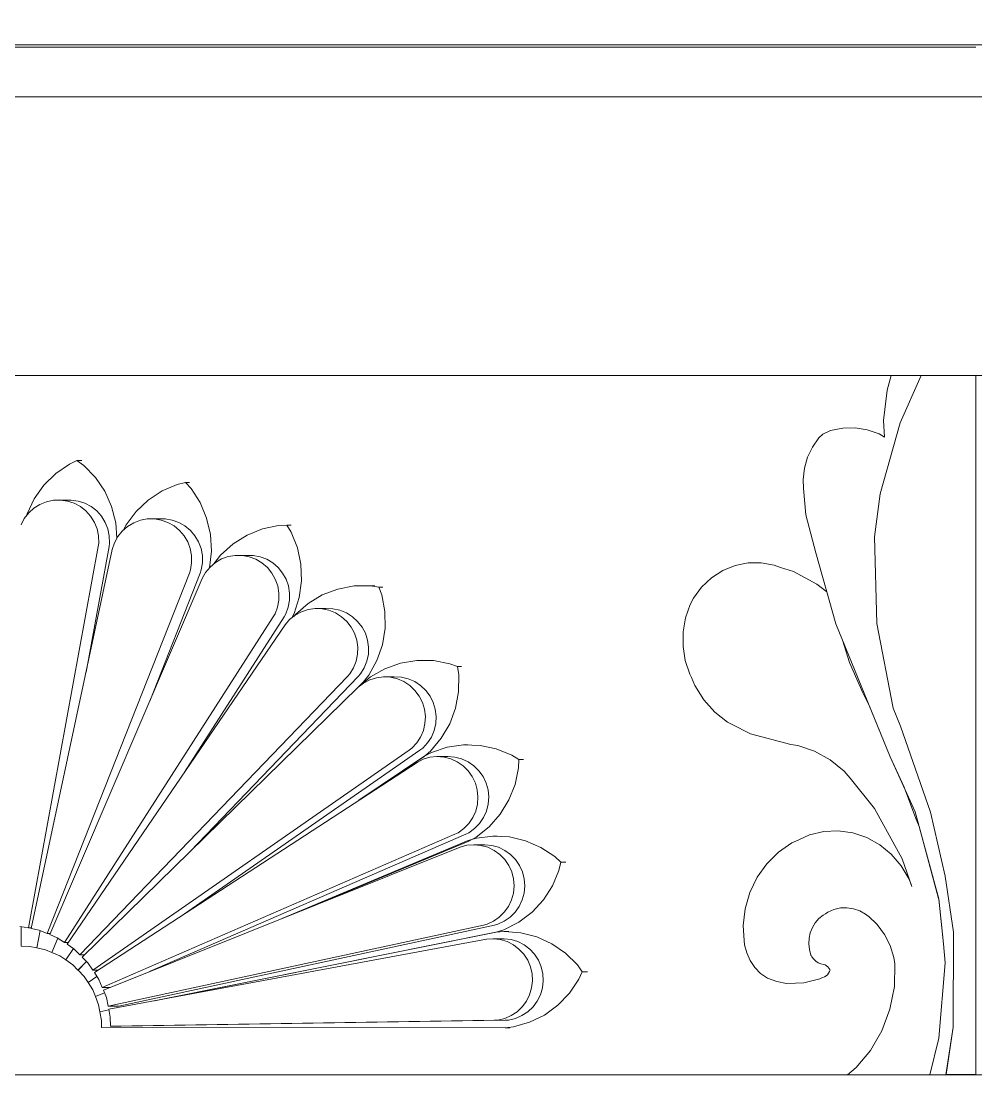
# Model space of a CAD drawing. Header units: millimetres. Extents: x 1177761 to 1329492, y 746793 to 827002.
# Drawn here: x 1193711 to 1194216, y 815005 to 815562 of the extents above; entities that cross this region are included whole.
import ezdxf

# ---------------------------------------------------------------- set-up
doc = ezdxf.new("R2010")
doc.units = ezdxf.units.MM
doc.layers.add('wall', color=5, linetype='Continuous', lineweight=30)

msp = doc.modelspace()

# ---------------------------------------------------------------- hatches: boundary and pattern name
at = {"layer": 'wall', "lineweight": 20, "ltscale": 2}
h = msp.add_hatch(dxfattribs=at)
h.set_pattern_fill('AR18', color=251, scale=20, style=0)
h.set_pattern_definition([(0, (-270908.16, 1431884.34), (100, 64), [192.5, -7.5]), (0, (-271008.16, 1431891.84), (100, 64), [192.5, -7.5]), (90, (-270908.16, 1431884.34), (-100, 64), [-71.5, 56.5]), (90, (-270915.66, 1431884.34), (-100, 64), [-71.5, 56.5])])
h.paths.add_polyline_path([(1192376.57, 815974.83), (1192362.97, 815974.83), (1192257.33, 815974.83), (1192159.73, 815974.83), (1192070.58, 815974.83), (1191990.25, 815974.83), (1191575.96, 815974.83), (1191575.96, 815874.83), (1191438.46, 815874.83), (1191438.46, 815824.83), (1191475.96, 815824.83), (1191475.96, 815574.83), (1191438.46, 815574.83), (1191438.46, 815524.83), (1191575.96, 815524.83), (1191575.96, 815239.83), (1191438.68, 815239.83), (1191438.68, 815199.85), (1192376.57, 815199.85)])
edge = h.paths.add_edge_path(flags=16)
edge.add_arc((1194215.61, 818089.03), 1839.04, 167.89044, 180, ccw=False)
edge.add_line((1192417.49, 818474.83), (1192309.71, 818474.83))
edge.add_line((1192309.71, 818474.83), (1192204.18, 818474.83))
edge.add_line((1192204.18, 818474.83), (1192106.75, 818474.83))
edge.add_line((1192106.75, 818474.83), (1192017.82, 818474.83))
edge.add_line((1192017.82, 818474.83), (1191937.73, 818474.83))
edge.add_line((1191937.73, 818474.83), (1191866.83, 818474.83))
edge.add_line((1191866.83, 818474.83), (1191805.38, 818474.83))
edge.add_line((1191805.38, 818474.83), (1191753.64, 818474.83))
edge.add_line((1191753.64, 818474.83), (1191711.81, 818474.83))
edge.add_line((1191711.81, 818474.83), (1191703.85, 818474.83))
edge.add_line((1191703.85, 818474.83), (1191325.96, 818474.83))
edge.add_line((1191325.96, 818474.83), (1191325.96, 818424.83))
edge.add_line((1191325.96, 818424.83), (1191575.96, 818424.83))
edge.add_line((1191575.96, 818424.83), (1191575.96, 818274.83))
edge.add_line((1191575.96, 818274.83), (1191438.46, 818274.83))
edge.add_line((1191438.46, 818274.83), (1191438.46, 818224.83))
edge.add_line((1191438.46, 818224.83), (1191475.96, 818224.83))
edge.add_line((1191475.96, 818224.83), (1191475.96, 817974.83))
edge.add_line((1191475.96, 817974.83), (1191438.46, 817974.83))
edge.add_line((1191438.46, 817974.83), (1191438.46, 817924.83))
edge.add_line((1191438.46, 817924.83), (1191575.96, 817924.83))
edge.add_line((1191575.96, 817924.83), (1191575.96, 817674.83))
edge.add_line((1191575.96, 817674.83), (1191438.46, 817674.83))
edge.add_line((1191438.46, 817674.83), (1191438.46, 817624.83))
edge.add_line((1191438.46, 817624.83), (1191475.96, 817624.83))
edge.add_line((1191475.96, 817624.83), (1191475.96, 817374.83))
edge.add_line((1191475.96, 817374.83), (1191438.46, 817374.83))
edge.add_line((1191438.46, 817374.83), (1191438.46, 817324.83))
edge.add_line((1191438.46, 817324.83), (1191575.96, 817324.83))
edge.add_line((1191575.96, 817324.83), (1191575.96, 817074.83))
edge.add_line((1191575.96, 817074.83), (1191438.46, 817074.83))
edge.add_line((1191438.46, 817074.83), (1191438.46, 817024.83))
edge.add_line((1191438.46, 817024.83), (1191475.96, 817024.83))
edge.add_line((1191475.96, 817024.83), (1191475.96, 816774.83))
edge.add_line((1191475.96, 816774.83), (1191438.46, 816774.83))
edge.add_line((1191438.46, 816774.83), (1191438.46, 816724.83))
edge.add_line((1191438.46, 816724.83), (1191575.96, 816724.83))
edge.add_line((1191575.96, 816724.83), (1191575.96, 816474.83))
edge.add_line((1191575.96, 816474.83), (1191438.46, 816474.83))
edge.add_line((1191438.46, 816474.83), (1191438.46, 816424.83))
edge.add_line((1191438.46, 816424.83), (1191475.96, 816424.83))
edge.add_line((1191475.96, 816424.83), (1191475.96, 816374.83))
edge.add_line((1191475.96, 816374.83), (1191990.25, 816374.83))
edge.add_line((1191990.25, 816374.83), (1192070.58, 816374.83))
edge.add_line((1192070.58, 816374.83), (1192159.73, 816374.83))
edge.add_line((1192159.73, 816374.83), (1192257.33, 816374.83))
edge.add_line((1192257.33, 816374.83), (1192362.97, 816374.83))
edge.add_line((1192362.97, 816374.83), (1192376.57, 816374.83))
edge.add_line((1192376.57, 816374.83), (1192376.57, 818089.03))
h.paths.add_polyline_path([(1196956.16, 815824.83), (1196993.66, 815824.83), (1196993.66, 815874.83), (1196856.16, 815874.83), (1196856.16, 815974.83), (1196530.13, 815974.83), (1196461.36, 815974.83), (1196383.36, 815974.83), (1196296.46, 815974.83), (1196201, 815974.83), (1196097.4, 815974.83), (1196054.65, 815974.83), (1196054.65, 815199.85), (1196500.07, 815199.85), (1196488.05, 815275.86), (1196489.62, 815275.86), (1196856.16, 815446.25), (1196856.16, 815524.83), (1196993.66, 815524.83), (1196993.66, 815574.83), (1196956.16, 815574.83)])
h.paths.add_polyline_path([(1196054.65, 815974.83), (1195986.06, 815974.83), (1195867.45, 815974.83), (1195742.05, 815974.83), (1195610.38, 815974.83), (1195472.99, 815974.83), (1195401.71, 815974.83), (1195378.18, 815974.83), (1195378.18, 816174.83), (1195299.44, 816174.83), (1195299.44, 816124.83), (1195332.95, 816124.83), (1195332.95, 815874.83), (1195299.44, 815874.83), (1195299.44, 815824.83), (1195400.12, 815824.83), (1195400.12, 815574.83), (1195420.39, 815574.83), (1195469.18, 815574.83), (1195517.52, 815574.83), (1195565.39, 815574.83), (1195565.39, 815548.51), (1195550.46, 815548.51), (1195550.46, 815522.2), (1195536.94, 815518.43), (1195524.34, 815507.39), (1195513.48, 815489.77), (1195505.2, 815466.93), (1195499.98, 815440.28), (1195498.2, 815411.67), (1195498.2, 815374.83), (1195221.72, 815374.83), (1195221.72, 815199.85), (1196054.65, 815199.85)])
h.paths.add_polyline_path([(1193032.22, 815824.83), (1193132.9, 815824.83), (1193132.9, 815874.83), (1193099.39, 815874.83), (1193099.39, 816124.83), (1193132.9, 816124.83), (1193132.9, 816174.83), (1193054.21, 816174.83), (1193054.21, 815974.83), (1193030.68, 815974.83), (1192995.69, 815974.83), (1192856.91, 815974.83), (1192723.71, 815974.83), (1192596.64, 815974.83), (1192476.23, 815974.83), (1192376.57, 815974.83), (1192376.57, 815799.83), (1192379.04, 815799.83), (1192379.04, 815574.83), (1192376.57, 815574.83), (1192376.57, 815199.85), (1193210.59, 815199.85), (1193210.59, 815374.83), (1192933.93, 815374.83), (1192933.93, 815411.67), (1192932.15, 815440.28), (1192926.93, 815466.93), (1192918.62, 815489.82), (1192907.8, 815507.39), (1192895.2, 815518.43), (1192881.67, 815522.2), (1192881.69, 815522.2), (1192881.69, 815548.51), (1192866.76, 815548.51), (1192866.76, 815574.83), (1192914.63, 815574.83), (1192962.96, 815574.83), (1193011.75, 815574.83), (1193032.22, 815574.83)])
h.paths.add_polyline_path([(1191666.2, 815974.83), (1192314.31, 815974.83)], flags=16)
h.paths.add_polyline_path([(1191680.32, 818182.31), (1192334, 818182.31), (1192334, 818433.35), (1191680.32, 818433.35)], flags=0)
h.paths.add_polyline_path([(1191665.93, 816615.39), (1192333.38, 816615.39), (1192333.38, 816862.73), (1191665.93, 816862.73)], flags=0)
h.paths.add_polyline_path([(1191476.4, 816374.83), (1193032.22, 816374.83), (1193032.22, 816424.83), (1193132.9, 816424.83), (1193132.9, 816474.83), (1193099.39, 816474.83), (1193099.39, 816724.83), (1193132.9, 816724.83), (1193132.9, 816774.83), (1193032.22, 816774.83), (1193032.22, 817024.83), (1193132.9, 817024.83), (1193132.9, 817074.83), (1193099.39, 817074.83), (1193099.39, 817324.83), (1193132.9, 817324.83), (1193132.9, 817374.83), (1193032.22, 817374.83), (1193032.22, 817624.83), (1193132.9, 817624.83), (1193132.9, 817674.83), (1193099.39, 817674.83), (1193099.39, 817924.83), (1193132.9, 817924.83), (1193132.9, 817974.83), (1193032.22, 817974.83), (1193032.22, 818224.83), (1193132.9, 818224.83), (1193132.9, 818274.83), (1193099.39, 818274.83), (1193099.39, 818424.83), (1193166.56, 818424.83), (1193180.88, 818424.83), (1193180.88, 818449.83), (1193263.34, 818449.83), (1193429.87, 818449.83), (1193600.41, 818449.83), (1193774.09, 818449.83), (1193950.02, 818449.83), (1194127.3, 818449.83), (1194293.03, 818449.83), (1194305.04, 818449.83), (1194482.33, 818449.83), (1194658.26, 818449.83), (1194831.93, 818449.83), (1195002.47, 818449.83), (1195169.01, 818449.83), (1195251.46, 818449.83), (1195251.46, 818424.83), (1195265.78, 818424.83), (1195332.95, 818424.83), (1195332.95, 818274.83), (1195299.44, 818274.83), (1195299.44, 818224.83), (1195400.12, 818224.83), (1195400.12, 817974.83), (1195299.44, 817974.83), (1195299.44, 817924.83), (1195332.95, 817924.83), (1195332.95, 817674.83), (1195299.44, 817674.83), (1195299.44, 817624.83), (1195400.12, 817624.83), (1195400.12, 817374.83), (1195299.44, 817374.83), (1195299.44, 817324.83), (1195332.95, 817324.83), (1195332.95, 817074.83), (1195299.44, 817074.83), (1195299.44, 817024.83), (1195400.12, 817024.83), (1195400.12, 816774.83), (1195299.44, 816774.83), (1195299.44, 816724.83), (1195332.95, 816724.83), (1195332.95, 816474.83), (1195299.44, 816474.83), (1195299.44, 816424.83), (1195400.12, 816424.83), (1195400.12, 816374.83), (1195472.99, 816374.83), (1195610.38, 816374.83), (1195742.05, 816374.83), (1195867.45, 816374.83), (1195986.06, 816374.83), (1196097.4, 816374.83), (1196201, 816374.83), (1196296.46, 816374.83), (1196383.36, 816374.83), (1196461.36, 816374.83), (1196530.13, 816374.83), (1196956.16, 816374.83), (1196956.16, 816424.83), (1196993.66, 816424.83), (1196993.66, 816474.83), (1196856.16, 816474.83), (1196856.16, 816724.83), (1196993.66, 816724.83), (1196993.66, 816774.83), (1196956.16, 816774.83), (1196956.16, 817024.83), (1196993.66, 817024.83), (1196993.66, 817074.83), (1196856.16, 817074.83), (1196856.16, 817324.83), (1196993.66, 817324.83), (1196993.66, 817374.83), (1196956.16, 817374.83), (1196956.16, 817624.83), (1196993.66, 817624.83), (1196993.66, 817674.83), (1196856.16, 817674.83), (1196856.16, 817924.83), (1196993.66, 817924.83), (1196993.66, 817974.83), (1196956.16, 817974.83), (1196956.16, 818224.83), (1196993.66, 818224.83), (1196993.66, 818274.83), (1196856.16, 818274.83), (1196856.16, 818424.83), (1197106.16, 818424.83), (1197106.16, 818474.83), (1195146.63, 818474.83), (1194992.77, 818474.83), (1194835.78, 818474.83), (1194676.3, 818474.83), (1194514.97, 818474.83), (1194352.43, 818474.83), (1194189.35, 818474.83), (1194026.37, 818474.83), (1193864.16, 818474.83), (1193703.36, 818474.83), (1193544.63, 818474.83), (1193388.61, 818474.83), (1193235.91, 818474.83), (1193087.17, 818474.83), (1192942.97, 818474.83), (1192803.89, 818474.83), (1192670.51, 818474.83), (1192543.34, 818474.83), (1192422.91, 818474.83), (1192309.71, 818474.83), (1192204.18, 818474.83), (1192106.75, 818474.83), (1192017.82, 818474.83), (1191937.73, 818474.83), (1191866.83, 818474.83), (1191805.38, 818474.83), (1191753.64, 818474.83), (1191711.81, 818474.83), (1191703.85, 818474.83), (1191325.96, 818474.83), (1191325.96, 818424.83), (1191575.96, 818424.83), (1191575.96, 818274.83), (1191438.46, 818274.83), (1191438.46, 818224.83), (1191475.96, 818224.83), (1191475.96, 817974.83), (1191438.46, 817974.83), (1191438.46, 817924.83), (1191575.96, 817924.83), (1191575.96, 817674.83), (1191438.46, 817674.83), (1191438.46, 817624.83), (1191475.96, 817624.83), (1191475.96, 817374.83), (1191438.46, 817374.83), (1191438.46, 817324.83), (1191575.96, 817324.83), (1191575.96, 817074.83), (1191438.46, 817074.83), (1191438.46, 817024.83), (1191475.96, 817024.83), (1191475.96, 816774.83), (1191438.46, 816774.83), (1191438.46, 816724.83), (1191575.96, 816724.83), (1191575.96, 816474.83), (1191438.46, 816474.83), (1191438.46, 816424.83), (1191475.96, 816424.83), (1191475.96, 816174.83)])

# ---------------------------------------------------------------- linework, layer by layer
at = {"layer": 'wall', "color": 250, "lineweight": 20, "ltscale": 50}
for p, q in [((1193575.76, 815549.83), (1193741.46, 815549.83)), ((1193731.92, 815548.51), (1193678.74, 815548.51)), ((1193785.27, 815548.51), (1193731.92, 815548.51)), ((1193741.46, 815549.83), (1193908.82, 815549.83)), ((1193838.78, 815548.51), (1193785.27, 815548.51)), ((1193892.43, 815548.51), (1193838.78, 815548.51)), ((1193946.19, 815548.51), (1193892.43, 815548.51)), ((1193908.82, 815549.83), (1194077.27, 815549.83)), ((1194000.05, 815548.51), (1193946.19, 815548.51)), ((1194053.98, 815548.51), (1194000.05, 815548.51)), ((1194107.98, 815548.51), (1194053.98, 815548.51)), ((1194077.27, 815549.83), (1194246.2, 815549.83)), ((1194162.01, 815548.51), (1194107.98, 815548.51)), ((1194216.06, 815548.51), (1194162.01, 815548.51)), ((1195550.45, 815522.2), (1192881.67, 815522.2)), ((1193737.28, 815522.2), (1193684.68, 815522.2)), ((1193790.04, 815522.2), (1193737.28, 815522.2)), ((1193842.96, 815522.2), (1193790.04, 815522.2)), ((1193896.01, 815522.2), (1193842.96, 815522.2)), ((1193949.18, 815522.2), (1193896.01, 815522.2)), ((1194002.44, 815522.2), (1193949.18, 815522.2)), ((1194055.78, 815522.2), (1194002.44, 815522.2)), ((1194109.17, 815522.2), (1194055.78, 815522.2)), ((1194162.61, 815522.2), (1194109.17, 815522.2)), ((1194216.06, 815522.2), (1194162.61, 815522.2)), ((1195498.2, 815374.83), (1192933.93, 815374.83)), ((1193740.34, 815329.81), (1193736.35, 815327.98)), ((1193743.91, 815327.23), (1193740.34, 815329.81)), ((1193742.89, 815329.81), (1193740.34, 815329.81)), ((1193729.11, 815322.99), (1193722.84, 815316.8)), ((1193736.35, 815327.98), (1193729.11, 815322.99)), ((1193750.06, 815320.9), (1193743.91, 815327.23)), ((1193755.03, 815313.58), (1193750.06, 815320.9)), ((1193793.41, 815317.21), (1193785.35, 815313.74)), ((1193797.68, 815318.22), (1193793.41, 815317.21)), ((1193800.69, 815314.99), (1193797.68, 815318.22)), ((1193799.88, 815318.22), (1193797.68, 815318.22)), ((1193722.84, 815316.8), (1193717.73, 815309.61)), ((1193758.67, 815305.5), (1193755.03, 815313.58)), ((1193785.35, 815313.74), (1193778.01, 815308.9)), ((1193805.5, 815307.56), (1193800.69, 815314.99)), ((1193717.73, 815309.61), (1193713.94, 815301.63)), ((1193720.72, 815306.64), (1193717.55, 815304.65)), ((1193724.18, 815308.05), (1193720.72, 815306.64)), ((1193727.84, 815308.83), (1193724.18, 815308.05)), ((1193731.57, 815308.96), (1193727.84, 815308.83)), ((1193735.27, 815308.43), (1193731.57, 815308.96)), ((1193737.29, 815308.96), (1193731.57, 815308.96)), ((1193738.83, 815307.26), (1193735.27, 815308.43)), ((1193740.99, 815308.43), (1193737.29, 815308.96)), ((1193742.12, 815305.48), (1193738.83, 815307.26)), ((1193744.54, 815307.26), (1193740.99, 815308.43)), ((1193747.84, 815305.48), (1193744.54, 815307.26)), ((1193778.01, 815308.9), (1193771.61, 815302.85)), ((1193808.96, 815299.4), (1193805.5, 815307.56)), ((1193714.77, 815302.13), (1193712.46, 815299.16)), ((1193713.94, 815301.63), (1193713.69, 815300.74)), ((1193717.55, 815304.65), (1193714.77, 815302.13)), ((1193745.06, 815303.16), (1193742.12, 815305.48)), ((1193747.56, 815300.35), (1193745.06, 815303.16)), ((1193750.78, 815303.16), (1193747.84, 815305.48)), ((1193753.28, 815300.35), (1193750.78, 815303.16)), ((1193760.86, 815296.9), (1193758.67, 815305.5)), ((1193771.61, 815302.85), (1193766.35, 815295.77)), ((1193712.46, 815299.16), (1193710.71, 815295.83)), ((1193749.53, 815297.15), (1193747.56, 815300.35)), ((1193750.93, 815293.65), (1193749.53, 815297.15)), ((1193755.25, 815297.15), (1193753.28, 815300.35)), ((1193756.65, 815293.65), (1193755.25, 815297.15)), ((1193761.49, 815288.77), (1193760.86, 815296.9)), ((1193767.15, 815294.98), (1193764.32, 815292.52)), ((1193766.35, 815295.77), (1193765.02, 815293.12)), ((1193770.36, 815296.9), (1193767.15, 815294.98)), ((1193773.86, 815298.23), (1193770.36, 815296.9)), ((1193777.53, 815298.93), (1193773.86, 815298.23)), ((1193781.27, 815298.98), (1193777.53, 815298.93)), ((1193784.95, 815298.37), (1193781.27, 815298.98)), ((1193786.98, 815298.98), (1193781.27, 815298.98)), ((1193788.48, 815297.12), (1193784.95, 815298.37)), ((1193790.67, 815298.37), (1193786.98, 815298.98)), ((1193791.74, 815295.27), (1193788.48, 815297.12)), ((1193794.19, 815297.12), (1193790.67, 815298.37)), ((1193794.63, 815292.88), (1193791.74, 815295.27)), ((1193797.45, 815295.27), (1193794.19, 815297.12)), ((1193800.34, 815292.88), (1193797.45, 815295.27)), ((1193810.97, 815290.76), (1193808.96, 815299.4)), ((1193847.05, 815295.55), (1193838.47, 815293.72)), ((1193851.43, 815295.7), (1193847.05, 815295.55)), ((1193853.75, 815291.94), (1193851.43, 815295.7)), ((1193853.63, 815295.7), (1193851.43, 815295.7)), ((1193751.7, 815289.96), (1193750.93, 815293.65)), ((1193751.83, 815286.18), (1193751.7, 815289.96)), ((1193757.42, 815289.96), (1193756.65, 815293.65)), ((1193757.55, 815286.18), (1193757.42, 815289.96)), ((1193761.95, 815289.6), (1193760.12, 815286.31)), ((1193764.32, 815292.52), (1193761.95, 815289.6)), ((1193797.06, 815290.02), (1193794.63, 815292.88)), ((1193798.97, 815286.77), (1193797.06, 815290.02)), ((1193802.78, 815290.02), (1193800.34, 815292.88)), ((1193804.68, 815286.77), (1193802.78, 815290.02)), ((1193811.46, 815281.9), (1193810.97, 815290.76)), ((1193830.34, 815290.42), (1193822.9, 815285.74)), ((1193838.47, 815293.72), (1193830.34, 815290.42)), ((1193857.05, 815283.71), (1193853.75, 815291.94)), ((1193714.63, 815082.55), (1193751.57, 815284.32)), ((1193745.12, 815217.87), (1193757.28, 815284.32)), ((1193751.57, 815284.32), (1193751.83, 815286.18)), ((1193757.28, 815284.32), (1193757.55, 815286.18)), ((1193760.12, 815286.31), (1193758.99, 815282.82)), ((1193800.29, 815283.25), (1193798.97, 815286.77)), ((1193806, 815283.25), (1193804.68, 815286.77)), ((1193822.9, 815285.74), (1193816.37, 815279.82)), ((1193858.87, 815275.03), (1193857.05, 815283.71)), ((1193758.99, 815282.82), (1193716.17, 815082.25)), ((1193800.98, 815279.54), (1193800.29, 815283.25)), ((1193801.02, 815275.77), (1193800.98, 815279.54)), ((1193806.7, 815279.54), (1193806, 815283.25)), ((1193806.74, 815275.77), (1193806.7, 815279.54)), ((1193810.42, 815273.1), (1193811.46, 815281.9)), ((1193816.37, 815279.82), (1193812.76, 815275.17)), ((1193820.42, 815279.02), (1193816.9, 815277.76)), ((1193824.1, 815279.64), (1193820.42, 815279.02)), ((1193827.84, 815279.61), (1193824.1, 815279.64)), ((1193829.82, 815279.64), (1193824.1, 815279.64)), ((1193831.51, 815278.92), (1193827.84, 815279.61)), ((1193833.56, 815279.61), (1193829.82, 815279.64)), ((1193835.01, 815277.6), (1193831.51, 815278.92)), ((1193837.23, 815278.92), (1193833.56, 815279.61)), ((1193840.73, 815277.6), (1193837.23, 815278.92)), ((1193800.42, 815272.04), (1193801.02, 815275.77)), ((1193806.14, 815272.04), (1193806.74, 815275.77)), ((1193810.76, 815273.5), (1193808.34, 815270.64)), ((1193813.65, 815275.9), (1193810.76, 815273.5)), ((1193816.9, 815277.76), (1193813.65, 815275.9)), ((1193838.23, 815275.68), (1193835.01, 815277.6)), ((1193841.07, 815273.23), (1193838.23, 815275.68)), ((1193843.95, 815275.68), (1193840.73, 815277.6)), ((1193843.45, 815270.32), (1193841.07, 815273.23)), ((1193846.79, 815273.23), (1193843.95, 815275.68)), ((1193849.17, 815270.32), (1193846.79, 815273.23)), ((1193859.18, 815266.17), (1193858.87, 815275.03)), ((1193724.62, 815079.65), (1193799.8, 815270.26)), ((1193806.55, 815267.44), (1193726.01, 815079.06)), ((1193778.81, 815202.56), (1193805.52, 815270.26)), ((1193799.8, 815270.26), (1193800.42, 815272.04)), ((1193805.52, 815270.26), (1193806.14, 815272.04)), ((1193808.34, 815270.64), (1193806.55, 815267.44)), ((1193845.29, 815267.04), (1193843.45, 815270.32)), ((1193846.54, 815263.48), (1193845.29, 815267.04)), ((1193851.01, 815267.04), (1193849.17, 815270.32)), ((1193852.25, 815263.48), (1193851.01, 815267.04)), ((1193847.15, 815259.76), (1193846.54, 815263.48)), ((1193852.87, 815259.76), (1193852.25, 815263.48)), ((1193857.96, 815257.38), (1193859.18, 815266.17)), ((1193878.35, 815261.86), (1193870.15, 815258.73)), ((1193886.96, 815263.5), (1193878.35, 815261.86)), ((1193895.73, 815263.6), (1193886.96, 815263.5)), ((1193900.05, 815262.89), (1193895.73, 815263.6)), ((1193897.93, 815263.6), (1193895.73, 815263.6)), ((1193901.61, 815258.75), (1193900.05, 815262.89)), ((1193902.26, 815262.89), (1193900.05, 815262.89)), ((1193846.44, 815252.28), (1193847.12, 815255.99)), ((1193847.12, 815255.99), (1193847.15, 815259.76)), ((1193852.16, 815252.28), (1193852.84, 815255.99)), ((1193852.84, 815255.99), (1193852.87, 815259.76)), ((1193855.25, 815248.94), (1193857.96, 815257.38)), ((1193870.15, 815258.73), (1193862.61, 815254.22)), ((1193903.25, 815250.03), (1193901.61, 815258.75)), ((1193845.13, 815248.75), (1193846.44, 815252.28)), ((1193850.85, 815248.75), (1193852.16, 815252.28)), ((1193862.61, 815254.22), (1193855.96, 815248.45)), ((1193862.61, 815250.97), (1193859.07, 815249.79)), ((1193866.31, 815251.51), (1193862.61, 815250.97)), ((1193870.05, 815251.39), (1193866.31, 815251.51)), ((1193872.03, 815251.51), (1193866.31, 815251.51)), ((1193873.7, 815250.63), (1193870.05, 815251.39)), ((1193875.76, 815251.39), (1193872.03, 815251.51)), ((1193877.17, 815249.23), (1193873.7, 815250.63)), ((1193879.42, 815250.63), (1193875.76, 815251.39)), ((1193882.89, 815249.23), (1193879.42, 815250.63)), ((1193733.8, 815074.86), (1193844.18, 815247.12)), ((1193797.32, 815165.07), (1193849.9, 815247.12)), ((1193844.18, 815247.12), (1193845.13, 815248.75)), ((1193849.9, 815247.12), (1193850.85, 815248.75)), ((1193852.84, 815245.67), (1193850.48, 815242.88)), ((1193855.77, 815248), (1193852.84, 815245.67)), ((1193854.02, 815246.61), (1193855.25, 815248.94)), ((1193855.96, 815248.45), (1193855.27, 815247.6)), ((1193859.07, 815249.79), (1193855.77, 815248)), ((1193880.35, 815247.24), (1193877.17, 815249.23)), ((1193883.14, 815244.73), (1193880.35, 815247.24)), ((1193886.07, 815247.24), (1193882.89, 815249.23)), ((1193885.45, 815241.77), (1193883.14, 815244.73)), ((1193888.85, 815244.73), (1193886.07, 815247.24)), ((1193891.17, 815241.77), (1193888.85, 815244.73)), ((1193903.37, 815241.15), (1193903.25, 815250.03)), ((1193850.48, 815242.88), (1193735.1, 815073.98)), ((1193887.22, 815238.44), (1193885.45, 815241.77)), ((1193892.94, 815238.44), (1193891.17, 815241.77)), ((1193901.96, 815232.39), (1193903.37, 815241.15)), ((1193888.39, 815234.86), (1193887.22, 815238.44)), ((1193888.93, 815231.13), (1193888.39, 815234.86)), ((1193894.11, 815234.86), (1193892.94, 815238.44)), ((1193894.64, 815231.13), (1193894.11, 815234.86)), ((1193888.81, 815227.36), (1193888.93, 815231.13)), ((1193894.53, 815227.36), (1193894.64, 815231.13)), ((1193899.06, 815224.02), (1193901.96, 815232.39)), ((1193886.67, 815220.16), (1193888.05, 815223.66)), ((1193888.05, 815223.66), (1193888.81, 815227.36)), ((1193892.38, 815220.16), (1193893.77, 815223.66)), ((1193893.77, 815223.66), (1193894.53, 815227.36)), ((1193894.77, 815216.27), (1193899.06, 815224.02)), ((1193911.54, 815222.66), (1193903.27, 815219.73)), ((1193920.19, 815224.1), (1193911.54, 815222.66)), ((1193928.96, 815224), (1193920.19, 815224.1)), ((1193922.4, 815224.1), (1193920.19, 815224.1)), ((1193937.57, 815222.36), (1193928.96, 815224)), ((1193941.68, 815220.8), (1193937.57, 815222.36)), ((1193883.46, 815215.54), (1193884.7, 815216.95)), ((1193884.7, 815216.95), (1193886.67, 815220.16)), ((1193889.17, 815215.54), (1193890.42, 815216.95)), ((1193890.42, 815216.95), (1193892.38, 815220.16)), ((1193903.27, 815219.73), (1193895.63, 815215.39)), ((1193942.39, 815216.43), (1193941.68, 815220.8)), ((1193943.88, 815220.8), (1193941.68, 815220.8)), ((1193741.93, 815068.32), (1193883.46, 815215.54)), ((1193800.31, 815123.1), (1193889.17, 815215.54)), ((1193891.92, 815212.15), (1193889.06, 815209.88)), ((1193889.08, 815209.9), (1193891.99, 815212.83)), ((1193892.13, 815212.49), (1193891.29, 815211.65)), ((1193895.25, 815213.85), (1193891.92, 815212.15)), ((1193891.99, 815212.83), (1193894.77, 815216.27)), ((1193895.63, 815215.39), (1193892.13, 815212.49)), ((1193898.83, 815214.95), (1193895.25, 815213.85)), ((1193902.54, 815215.41), (1193898.83, 815214.95)), ((1193906.27, 815215.2), (1193902.54, 815215.41)), ((1193908.25, 815215.41), (1193902.54, 815215.41)), ((1193909.91, 815214.35), (1193906.27, 815215.2)), ((1193911.98, 815215.2), (1193908.25, 815215.41)), ((1193913.34, 815212.87), (1193909.91, 815214.35)), ((1193915.62, 815214.35), (1193911.98, 815215.2)), ((1193916.47, 815210.81), (1193913.34, 815212.87)), ((1193919.06, 815212.87), (1193915.62, 815214.35)), ((1193922.19, 815210.81), (1193919.06, 815212.87)), ((1193942.31, 815207.56), (1193942.39, 815216.43)), ((1193889.06, 815209.88), (1193743.08, 815067.15)), ((1193919.2, 815208.24), (1193916.47, 815210.81)), ((1193921.45, 815205.22), (1193919.2, 815208.24)), ((1193924.92, 815208.24), (1193922.19, 815210.81)), ((1193927.16, 815205.22), (1193924.92, 815208.24)), ((1193940.7, 815198.84), (1193942.31, 815207.56)), ((1193923.14, 815201.86), (1193921.45, 815205.22)), ((1193924.23, 815198.25), (1193923.14, 815201.86)), ((1193928.86, 815201.86), (1193927.16, 815205.22)), ((1193929.94, 815198.25), (1193928.86, 815201.86)), ((1193924.68, 815194.5), (1193924.23, 815198.25)), ((1193924.48, 815190.74), (1193924.68, 815194.5)), ((1193930.39, 815194.5), (1193929.94, 815198.25)), ((1193930.19, 815190.74), (1193930.39, 815194.5)), ((1193937.61, 815190.53), (1193940.7, 815198.84)), ((1193923.63, 815187.06), (1193924.48, 815190.74)), ((1193929.35, 815187.06), (1193930.19, 815190.74)), ((1193933.14, 815182.89), (1193937.61, 815190.53)), ((1193920.13, 815180.43), (1193922.17, 815183.59)), ((1193922.17, 815183.59), (1193923.63, 815187.06)), ((1193925.85, 815180.43), (1193927.88, 815183.59)), ((1193927.88, 815183.59), (1193929.35, 815187.06)), ((1193917.58, 815177.67), (1193920.13, 815180.43)), ((1193923.29, 815177.67), (1193925.85, 815180.43)), ((1193927.43, 815176.14), (1193933.14, 815182.89)), ((1193936.23, 815178.17), (1193927.9, 815175.42)), ((1193944.91, 815179.42), (1193936.23, 815178.17)), ((1193953.67, 815179.12), (1193944.91, 815179.42)), ((1193947.12, 815179.42), (1193944.91, 815179.42)), ((1193962.25, 815177.3), (1193953.67, 815179.12)), ((1193748.68, 815060.25), (1193916.08, 815176.54)), ((1193797.28, 815090.04), (1193921.8, 815176.54)), ((1193923.91, 815173.26), (1193889.49, 815150.12)), ((1193890.5, 815150.77), (1193924.04, 815173.32)), ((1193916.08, 815176.54), (1193917.58, 815177.67)), ((1193921.8, 815176.54), (1193923.29, 815177.67)), ((1193927.12, 815172.86), (1193923.53, 815171.84)), ((1193927.9, 815175.42), (1193923.91, 815173.26)), ((1193924.04, 815173.32), (1193927.43, 815176.14)), ((1193930.84, 815173.23), (1193927.12, 815172.86)), ((1193934.57, 815172.95), (1193930.84, 815173.23)), ((1193936.56, 815173.23), (1193930.84, 815173.23)), ((1193938.19, 815172.01), (1193934.57, 815172.95)), ((1193940.28, 815172.95), (1193936.56, 815173.23)), ((1193943.9, 815172.01), (1193940.28, 815172.95)), ((1193970.38, 815174), (1193962.25, 815177.3)), ((1193974.11, 815171.66), (1193970.38, 815174)), ((1193920.28, 815170.18), (1193749.55, 815058.93)), ((1193923.53, 815171.84), (1193920.28, 815170.18)), ((1193941.59, 815170.46), (1193938.19, 815172.01)), ((1193944.68, 815168.33), (1193941.59, 815170.46)), ((1193947.31, 815170.46), (1193943.9, 815172.01)), ((1193947.35, 815165.7), (1193944.68, 815168.33)), ((1193950.39, 815168.33), (1193947.31, 815170.46)), ((1193953.07, 815165.7), (1193950.39, 815168.33)), ((1193972.17, 815158.55), (1193973.97, 815167.23)), ((1193973.97, 815167.23), (1193974.11, 815171.66)), ((1193976.57, 815171.66), (1193974.11, 815171.66)), ((1193949.53, 815162.63), (1193947.35, 815165.7)), ((1193951.15, 815159.23), (1193949.53, 815162.63)), ((1193955.25, 815162.63), (1193953.07, 815165.7)), ((1193956.87, 815159.23), (1193955.25, 815162.63)), ((1193952.16, 815155.6), (1193951.15, 815159.23)), ((1193952.53, 815151.85), (1193952.16, 815155.6)), ((1193957.87, 815155.6), (1193956.87, 815159.23)), ((1193958.24, 815151.85), (1193957.87, 815155.6)), ((1193968.91, 815150.31), (1193972.17, 815158.55)), ((1193952.25, 815148.09), (1193952.53, 815151.85)), ((1193957.96, 815148.09), (1193958.24, 815151.85)), ((1193964.28, 815142.76), (1193968.91, 815150.31)), ((1193949.78, 815140.99), (1193951.32, 815144.43)), ((1193951.32, 815144.43), (1193952.25, 815148.09)), ((1193955.5, 815140.99), (1193957.04, 815144.43)), ((1193957.04, 815144.43), (1193957.96, 815148.09)), ((1193947.68, 815137.88), (1193949.78, 815140.99)), ((1193953.39, 815137.88), (1193955.5, 815140.99)), ((1193958.42, 815136.15), (1193964.28, 815142.76)), ((1193942.03, 815132.98), (1193945.07, 815135.18)), ((1193945.07, 815135.18), (1193947.68, 815137.88)), ((1193947.75, 815132.98), (1193950.78, 815135.18)), ((1193950.78, 815135.18), (1193953.39, 815137.88)), ((1193951.51, 815130.66), (1193958.42, 815136.15)), ((1193753.7, 815051.06), (1193940.35, 815132.16)), ((1193778.74, 815059.46), (1193946.07, 815132.16)), ((1193947.4, 815128.77), (1193845.93, 815086.38)), ((1193856.77, 815090.72), (1193947.64, 815128.56)), ((1193940.35, 815132.16), (1193942.03, 815132.98)), ((1193946.07, 815132.16), (1193947.75, 815132.98)), ((1193951.73, 815130.1), (1193947.4, 815128.77)), ((1193947.64, 815128.56), (1193951.51, 815130.66)), ((1193960.43, 815131.17), (1193951.73, 815130.1)), ((1193969.19, 815130.69), (1193960.43, 815131.17)), ((1193962.75, 815131.17), (1193960.43, 815131.17)), ((1193977.73, 815128.69), (1193969.19, 815130.69)), ((1193985.79, 815125.22), (1193977.73, 815128.69)), ((1193943.15, 815125.34), (1193754.28, 815049.65)), ((1193946.64, 815126.33), (1193943.15, 815125.34)), ((1193950.37, 815126.62), (1193946.64, 815126.33)), ((1193954.09, 815126.26), (1193950.37, 815126.62)), ((1193956.09, 815126.62), (1193950.37, 815126.62)), ((1193957.69, 815125.25), (1193954.09, 815126.26)), ((1193959.81, 815126.26), (1193956.09, 815126.62)), ((1193961.06, 815123.63), (1193957.69, 815125.25)), ((1193963.41, 815125.25), (1193959.81, 815126.26)), ((1193964.1, 815121.44), (1193961.06, 815123.63)), ((1193966.78, 815123.63), (1193963.41, 815125.25)), ((1193969.82, 815121.44), (1193966.78, 815123.63)), ((1193993.14, 815120.39), (1193985.79, 815125.22)), ((1193966.72, 815118.75), (1193964.1, 815121.44)), ((1193968.84, 815115.64), (1193966.72, 815118.75)), ((1193972.44, 815118.75), (1193969.82, 815121.44)), ((1193974.55, 815115.64), (1193972.44, 815118.75)), ((1193996.34, 815117.36), (1193993.14, 815120.39)), ((1193995.35, 815113.05), (1193996.34, 815117.36)), ((1193999.03, 815117.36), (1193996.34, 815117.36)), ((1193970.38, 815112.2), (1193968.84, 815115.64)), ((1193971.32, 815108.55), (1193970.38, 815112.2)), ((1193976.1, 815112.2), (1193974.55, 815115.64)), ((1193977.04, 815108.55), (1193976.1, 815112.2)), ((1193991.92, 815104.88), (1193995.35, 815113.05)), ((1193971.61, 815104.79), (1193971.32, 815108.55)), ((1193977.33, 815104.79), (1193977.04, 815108.55)), ((1193970.25, 815097.4), (1193971.25, 815101.03)), ((1193971.25, 815101.03), (1193971.61, 815104.79)), ((1193975.97, 815097.4), (1193976.97, 815101.03)), ((1193976.97, 815101.03), (1193977.33, 815104.79)), ((1193987.13, 815097.43), (1193991.92, 815104.88)), ((1193968.65, 815093.99), (1193970.25, 815097.4)), ((1193974.36, 815093.99), (1193975.97, 815097.4)), ((1193981.14, 815090.94), (1193987.13, 815097.43)), ((1193963.81, 815088.28), (1193966.48, 815090.92)), ((1193966.48, 815090.92), (1193968.65, 815093.99)), ((1193969.53, 815088.28), (1193972.19, 815090.92)), ((1193972.19, 815090.92), (1193974.36, 815093.99)), ((1193974.12, 815085.6), (1193981.14, 815090.94)), ((1193710.07, 815083.41), (1193714.63, 815082.55)), ((1193710.8, 815083.27), (1193710.79, 815072.93)), ((1193756.84, 815041.12), (1193955.52, 815084.11)), ((1193762.56, 815041.12), (1193961.24, 815084.11)), ((1193955.52, 815084.11), (1193957.33, 815084.58)), ((1193957.33, 815084.58), (1193960.73, 815086.14)), ((1193960.73, 815086.14), (1193963.81, 815088.28)), ((1193961.24, 815084.11), (1193963.05, 815084.58)), ((1193963.05, 815084.58), (1193966.45, 815086.14)), ((1193966.29, 815081.57), (1193974.12, 815085.6)), ((1193966.45, 815086.14), (1193969.53, 815088.28)), ((1193716.23, 815082.55), (1193714.63, 815082.55)), ((1193716.17, 815082.25), (1193720.31, 815081.38)), ((1193720.89, 815081.14), (1193719.09, 815072.09)), ((1193720.31, 815081.38), (1193724.62, 815079.65)), ((1193726.26, 815079.65), (1193724.62, 815079.65)), ((1193726.01, 815079.06), (1193729.91, 815077.4)), ((1193729.91, 815077.4), (1193733.8, 815074.86)), ((1193781.25, 815044.04), (1193962.09, 815080.27)), ((1193961.95, 815080.27), (1193781.28, 815044.04)), ((1193966.45, 815080.72), (1193961.95, 815080.27)), ((1193962.09, 815080.27), (1193966.29, 815081.57)), ((1193975.2, 815080.05), (1193966.45, 815080.72)), ((1193968.84, 815080.72), (1193966.45, 815080.72)), ((1193983.69, 815077.86), (1193975.2, 815080.05)), ((1193991.68, 815074.21), (1193983.69, 815077.86)), ((1193710.79, 815072.93), (1193715.43, 815072.83)), ((1193715.43, 815072.83), (1193719.09, 815072.09)), ((1193719.09, 815072.09), (1193723.63, 815071.07)), ((1193730.16, 815077.24), (1193727.04, 815069.64)), ((1193727.07, 815069.63), (1193730.2, 815077.21)), ((1193735.7, 815074.86), (1193733.8, 815074.86)), ((1193735.1, 815073.98), (1193738.6, 815071.58)), ((1193957, 815076.61), (1193757.15, 815039.57)), ((1193960.63, 815076.89), (1193957, 815076.61)), ((1193964.34, 815076.45), (1193960.63, 815076.89)), ((1193966.34, 815076.89), (1193960.63, 815076.89)), ((1193967.91, 815075.36), (1193964.34, 815076.45)), ((1193970.05, 815076.45), (1193966.34, 815076.89)), ((1193971.25, 815073.67), (1193967.91, 815075.36)), ((1193973.63, 815075.36), (1193970.05, 815076.45)), ((1193974.24, 815071.41), (1193971.25, 815073.67)), ((1193976.97, 815073.67), (1193973.63, 815075.36)), ((1193979.96, 815071.41), (1193976.97, 815073.67)), ((1193998.92, 815069.22), (1193991.68, 815074.21)), ((1193723.63, 815071.07), (1193727.07, 815069.63)), ((1193727.04, 815069.64), (1193731.3, 815067.76)), ((1193731.3, 815067.76), (1193734.39, 815065.67)), ((1193738.41, 815071.72), (1193734.4, 815065.66)), ((1193738.6, 815071.58), (1193741.93, 815068.32)), ((1193744.28, 815068.32), (1193741.93, 815068.32)), ((1193743.08, 815067.15), (1193746.05, 815064.11)), ((1193976.8, 815068.66), (1193974.24, 815071.41)), ((1193978.85, 815065.5), (1193976.8, 815068.66)), ((1193982.52, 815068.66), (1193979.96, 815071.41)), ((1193984.57, 815065.5), (1193982.52, 815068.66)), ((1194005.19, 815063.04), (1193998.92, 815069.22)), ((1193734.4, 815065.66), (1193738.21, 815062.98)), ((1193738.21, 815062.98), (1193740.85, 815060.32)), ((1193740.85, 815060.32), (1193745.33, 815064.84)), ((1193745.38, 815064.79), (1193740.89, 815060.27)), ((1193746.05, 815064.11), (1193748.68, 815060.25)), ((1193980.33, 815062.04), (1193978.85, 815065.5)), ((1193981.18, 815058.37), (1193980.33, 815062.04)), ((1193986.04, 815062.04), (1193984.57, 815065.5)), ((1193986.9, 815058.37), (1193986.04, 815062.04)), ((1194007.74, 815059.44), (1194005.19, 815063.04)), ((1193740.94, 815060.32), (1193740.85, 815060.32)), ((1193740.89, 815060.27), (1193744.11, 815056.88)), ((1193744.11, 815056.88), (1193746.17, 815053.75)), ((1193750.87, 815056.9), (1193746.18, 815053.74)), ((1193751.56, 815060.25), (1193748.68, 815060.25)), ((1193749.55, 815058.93), (1193751.87, 815055.37)), ((1193751.87, 815055.37), (1193753.7, 815051.06)), ((1193981.39, 815054.6), (1193981.18, 815058.37)), ((1193987.11, 815054.6), (1193986.9, 815058.37)), ((1194001, 815048.07), (1194005.94, 815055.4)), ((1194005.94, 815055.4), (1194007.74, 815059.44)), ((1194010.56, 815059.44), (1194007.74, 815059.44)), ((1193746.18, 815053.74), (1193748.68, 815049.79)), ((1193748.68, 815049.79), (1193750.1, 815046.31)), ((1193757.79, 815051.06), (1193753.7, 815051.06)), ((1193754.28, 815049.65), (1193755.87, 815045.7)), ((1193979.88, 815047.24), (1193980.95, 815050.85)), ((1193980.95, 815050.85), (1193981.39, 815054.6)), ((1193985.6, 815047.24), (1193986.67, 815050.85)), ((1193986.67, 815050.85), (1193987.11, 815054.6)), ((1193754.81, 815048.32), (1193750.08, 815046.34)), ((1193750.08, 815046.34), (1193751.77, 815041.97)), ((1193750.1, 815046.31), (1193754.83, 815048.28)), ((1193755.87, 815045.7), (1193756.84, 815041.12)), ((1193978.2, 815043.87), (1193979.88, 815047.24)), ((1193983.91, 815043.87), (1193985.6, 815047.24)), ((1193994.87, 815041.71), (1194001, 815048.07)), ((1193751.77, 815041.97), (1193752.5, 815038.28)), ((1193757.21, 815039.22), (1193752.5, 815038.27)), ((1193762.56, 815041.12), (1193756.84, 815041.12)), ((1193757.15, 815039.57), (1193757.94, 815035.38)), ((1193973.24, 815038.26), (1193975.96, 815040.85)), ((1193975.96, 815040.85), (1193978.2, 815043.87)), ((1193978.96, 815038.26), (1193981.68, 815040.85)), ((1193981.68, 815040.85), (1193983.91, 815043.87)), ((1193987.74, 815036.52), (1193994.87, 815041.71)), ((1193752.5, 815038.27), (1193753.32, 815033.65)), ((1193753.32, 815033.65), (1193753.31, 815029.89)), ((1193757.94, 815035.38), (1193758.01, 815030.69)), ((1193758.01, 815030.69), (1193961.18, 815033.73)), ((1193763.73, 815030.69), (1193966.9, 815033.73)), ((1193961.18, 815033.73), (1193963.05, 815033.84)), ((1193963.05, 815033.84), (1193966.68, 815034.71)), ((1193966.68, 815034.71), (1193970.11, 815036.2)), ((1193966.9, 815033.73), (1193968.76, 815033.84)), ((1193968.76, 815033.84), (1193972.4, 815034.71)), ((1193970.11, 815036.2), (1193973.24, 815038.26)), ((1193972.4, 815034.71), (1193975.83, 815036.2)), ((1193975.83, 815036.2), (1193978.96, 815038.26)), ((1193979.82, 815032.66), (1193987.74, 815036.52)), ((1193753.31, 815029.89), (1193966.99, 815029.81)), ((1193763.73, 815030.69), (1193758.01, 815030.69)), ((1193966.99, 815029.81), (1193971.36, 815030.25)), ((1193969.38, 815029.81), (1193966.99, 815029.81)), ((1193971.36, 815030.25), (1193979.82, 815032.66)), ((1195221.72, 815004.94), (1193210.59, 815004.83))]:
    msp.add_line(p, q, dxfattribs=at)
for points in [[(1194165.41, 815312.26), (1194175.94, 815349.83), (1194187.07, 815374.83), (1194171.19, 815374.83), (1194169.01, 815367.06), (1194167.22, 815350.94), (1194167.67, 815342.21), (1194164.79, 815343.9), (1194158.58, 815346.15), (1194152.1, 815347.21), (1194145.55, 815347.04), (1194139.12, 815345.65), (1194134.96, 815343.87), (1194132.89, 815341.81), (1194129.5, 815336.98), (1194126.93, 815331.58), (1194125.28, 815325.79), (1194124.58, 815319.78), (1194124.84, 815315.07), (1194126.01, 815301.2), (1194131.29, 815280.93), (1194141.87, 815243.51), (1194170.66, 815173.1), (1194183.96, 815143.94), (1194196.37, 815097.93), (1194198.87, 815074.12), (1194199.86, 815064.13), (1194196.5, 815024.18), (1194191.62, 815004.82), (1194200.18, 815004.87), (1194204.04, 815030), (1194204.16, 815080.41), (1194199.74, 815109.92), (1194192, 815143.85), (1194176.12, 815189.25), (1194172.29, 815198.77), (1194163.63, 815243.7), (1194162.34, 815289.56)], [(1194216.04, 815374.83), (1194187.07, 815374.83), (1194175.94, 815349.83), (1194165.41, 815312.26), (1194162.34, 815289.56), (1194163.63, 815243.7), (1194172.29, 815198.77), (1194176.12, 815189.25), (1194192, 815143.85), (1194199.74, 815109.92), (1194204.16, 815080.41), (1194204.04, 815030), (1194200.22, 815005.13), (1194216.04, 815004.96)], [(1194145.4, 815234.88), (1194141.87, 815243.51), (1194137.1, 815260.39), (1194131.94, 815264.49), (1194119.55, 815271.12), (1194112.56, 815273.34), (1194109.27, 815274.57), (1194102.41, 815275.77), (1194095.45, 815275.67), (1194088.62, 815274.27), (1194082.12, 815271.61), (1194076.14, 815267.78), (1194070.88, 815262.89), (1194066.63, 815257.04), (1194064.84, 815253.76), (1194062.38, 815246.63), (1194061.1, 815239.15), (1194061.05, 815231.55), (1194062.23, 815224.05), (1194064.6, 815216.88), (1194065.62, 815215.01), (1194067.31, 815210.86), (1194071.99, 815203.32), (1194077.81, 815196.78), (1194084.6, 815191.42), (1194086.62, 815190.39), (1194096.68, 815185.32), (1194118.06, 815179.65), (1194121.8, 815179.14), (1194130.67, 815176.16), (1194138.93, 815171.57), (1194146.32, 815165.51), (1194149.47, 815161.83), (1194162.42, 815145.72), (1194177.08, 815119.06), (1194182.15, 815104.56), (1194180.66, 815108.4), (1194176.5, 815115.41), (1194171.27, 815121.54), (1194165.13, 815126.6), (1194158.26, 815130.44), (1194150.89, 815132.93), (1194143.22, 815134), (1194135.5, 815133.63), (1194127.95, 815131.81), (1194122.41, 815129.27), (1194118.55, 815127.53), (1194111.5, 815122.66), (1194105.35, 815116.55), (1194100.28, 815109.38), (1194096.43, 815101.37), (1194093.94, 815092.77), (1194092.88, 815083.82), (1194093.33, 815075.92), (1194093.56, 815073.68), (1194094.73, 815069.35), (1194096.58, 815065.31), (1194099.05, 815061.68), (1194102.07, 815058.56), (1194103.58, 815057.48), (1194105.84, 815056.09), (1194110.74, 815054.19), (1194115.87, 815053.23), (1194120.6, 815053.33), (1194124.97, 815053.56), (1194133.5, 815055.64), (1194134.52, 815056.22), (1194135, 815056.31), (1194135.91, 815056.66), (1194136.75, 815057.17), (1194137.5, 815057.84), (1194138.12, 815058.63), (1194138.61, 815059.53), (1194138.83, 815060.17), (1194138.67, 815060.59), (1194138.22, 815061.37), (1194137.66, 815062.05), (1194136.99, 815062.61), (1194136.24, 815063.04), (1194135.55, 815063.28), (1194134.02, 815063.59), (1194132.63, 815064.17), (1194131.35, 815064.99), (1194130.22, 815066.05), (1194129.28, 815067.3), (1194128.92, 815068), (1194128.77, 815068.23), (1194127.95, 815071.11), (1194127.61, 815074.1), (1194127.76, 815077.11), (1194128.39, 815080.05), (1194129.48, 815082.83), (1194131.01, 815085.35), (1194132.92, 815087.56), (1194135.16, 815089.37), (1194136.4, 815090.06), (1194137.71, 815090.94), (1194140.93, 815092.35), (1194144.33, 815093.14), (1194147.8, 815093.28), (1194151.25, 815092.77), (1194154.56, 815091.63), (1194157.63, 815089.88), (1194159.01, 815088.73), (1194159.19, 815088.77), (1194163.83, 815084.35), (1194167.68, 815079.14), (1194170.64, 815073.28), (1194172.6, 815066.96), (1194173.06, 815063.66), (1194172.91, 815051.58), (1194170.55, 815039.59), (1194166.28, 815028.23), (1194160.26, 815017.83), (1194152.64, 815008.72), (1194148.16, 815004.95), (1194191.62, 815004.82), (1194196.5, 815024.18), (1194199.86, 815064.13), (1194198.87, 815074.12), (1194196.38, 815097.86), (1194196.28, 815098.24), (1194186.05, 815136.17), (1194184.18, 815140.42), (1194178.01, 815156.98), (1194170.66, 815173.1), (1194159.55, 815200.26), (1194156.28, 815207.01), (1194149.12, 815223)]]:
    msp.add_lwpolyline(points, close=True, dxfattribs=at)

doc.saveas('drawing.dxf')
